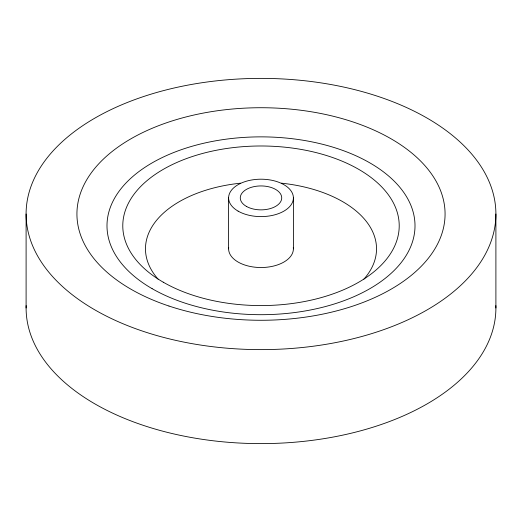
<?xml version="1.0" encoding="UTF-8"?>
<svg xmlns="http://www.w3.org/2000/svg" width="522" height="522" viewBox="0 0 522 522"><rect width="100%" height="100%" fill="white"/><g stroke="black" fill="none" stroke-linecap="round" stroke-linejoin="round"><path stroke-width="0.78" d="M495.9 214A234.9 135.616 0 0 1 143.55 331.45A234.9 135.616 0 0 1 143.55 96.55A234.9 135.616 0 0 1 495.9 214L495.9 308M293.39 197.897L293.39 248.824M228.61 197.897L228.61 248.824M26.1 214L26.1 308M495.861 305.585A234.9 135.616 0 0 1 261 443.615A234.9 135.616 0 0 1 26.139 305.585M293.299 247.435A32.39 18.701 0 0 1 261 267.525A32.39 18.701 0 0 1 228.701 247.435M281.358 183.17A115.525 66.699 0 0 1 363.919 279.12M158.081 279.12A115.525 66.699 0 0 1 240.642 183.17M168.965 306.036A184.07 106.273 0 0 0 445.07 214A184.07 106.273 0 0 0 168.965 121.965A184.07 106.273 0 0 0 168.965 306.036M152.098 288.653A154.01 88.916 0 0 0 409.757 248.798A154.01 88.916 0 0 0 221.139 139.896A154.01 88.916 0 0 0 152.098 288.653M163.269 282.206A138.213 79.794 0 0 0 394.502 246.436A138.213 79.794 0 0 0 225.23 148.705A138.213 79.794 0 0 0 163.269 282.206M238.097 211.123A32.39 18.701 0 0 0 292.287 202.738A32.39 18.701 0 0 0 252.615 179.836A32.39 18.701 0 0 0 238.097 211.123M246.345 206.36A20.723 11.967 0 0 0 281.019 200.996A20.723 11.967 0 0 0 255.636 186.341A20.723 11.967 0 0 0 246.345 206.36"/></g></svg>
